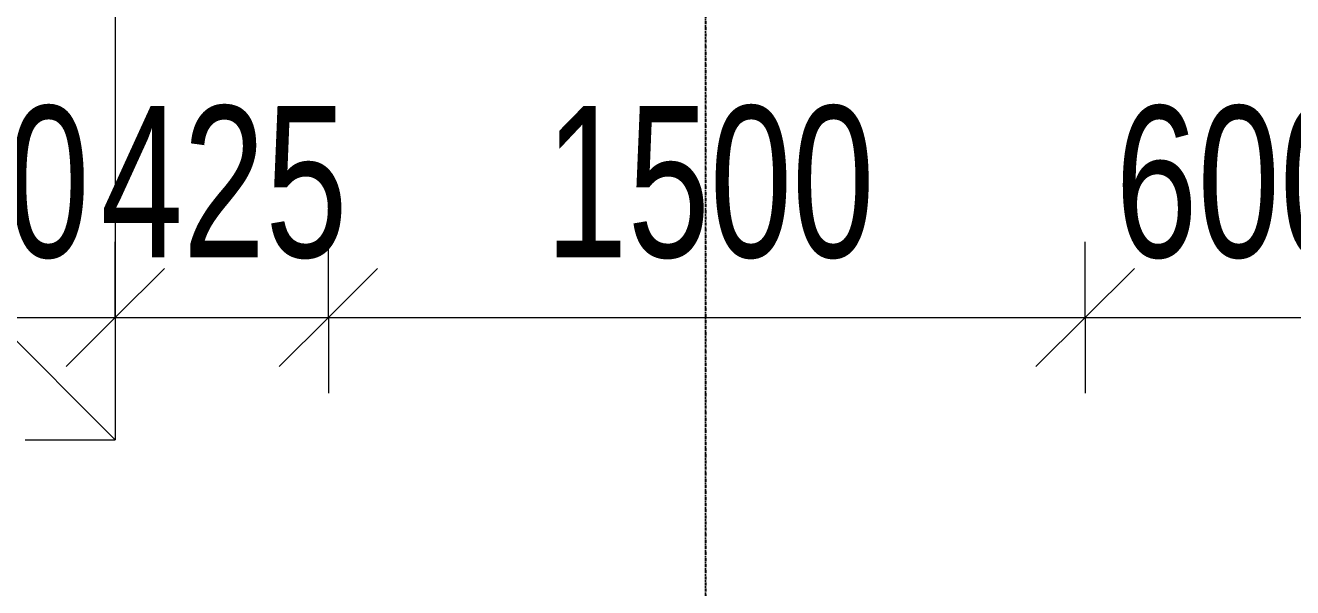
# Model space of a CAD drawing. Header units: millimetres. Extents: x 175047 to 362619, y -19363 to 158900.
# Drawn here: x 198410 to 200922, y 151197 to 152312 of the extents above; entities that cross this region are included whole.
import ezdxf

# ---------------------------------------------------------------- set-up
doc = ezdxf.new("R2010")
doc.units = ezdxf.units.MM
doc.linetypes.add('1_Čerchovaná 6_0mm', pattern=[12, 6, -3, 0, -3])
for name, color, linetype, lineweight in [('A-ANNO-DIMS', 7, 'Continuous', 9), ('A-ANNO-DIMS-150', 7, 'Continuous', 9), ('C-TOPO', 7, 'Continuous', 9)]:
    doc.layers.add(name, color=color, linetype=linetype, lineweight=lineweight)
doc.layers.add('S-GRID-1', color=9, linetype='1_Čerchovaná 6_0mm', lineweight=25, true_color=0x808080)
doc.styles.add('Arial', font='arial.ttf', dxfattribs={"width": 0.7, "height": 300})
doc.dimstyles.new('Vnitřní_-_průhledné_1', dxfattribs={"dimscale": 304.8, "dimtxt": 306.07782, "dimasz": 0.639764, "dimexe": 0.492126, "dimexo": 0.0625, "dimgap": 0.098425, "dimtad": 1, "dimdec": 0, "dimrnd": 5, "dimzin": 0, "dimdsep": 46, "dimtxsty": 'Arial', "dimblk1": 'OBLIQUE', "dimblk2": 'OBLIQUE', "dimsah": 1, "dimcen": 0.09, "dimdle": 0.492126, "dimazin": 0, "dimtfac": 1, "dimtdec": 4, "dimtix": 1, "dimtmove": 0, "dimatfit": 3, "dimfxl": 0.492126, "dimfxlon": 1, "dimtvp": 1, "dimtolj": 1, "dimtzin": 0, "dimarcsym": 2})

# ---------------------------------------------------------------- blocks, each defined once
blk = doc.blocks.new('DIMBLOCK15-VÝKOP')
at = {"layer": 'A-ANNO-DIMS-150'}
for p, q in [((197988.2, 151732.9), (197988.2, 151882.9)), ((198588.2, 151732.9), (198588.2, 151882.9)), ((197838.2, 151732.9), (198588.2, 151732.9)), ((197988.2, 151732.9), (197988.2, 151582.9)), ((198588.2, 151732.9), (198588.2, 151582.9))]:
    blk.add_line(p, q, dxfattribs=at)
at = {"layer": 'A-ANNO-DIMS-150', "lineweight": 18}
for p, q in [((197988.2, 151732.9), (198085.7, 151830.4)), ((198588.2, 151732.9), (198685.7, 151830.4)), ((197988.2, 151732.9), (197890.7, 151635.4)), ((198588.2, 151732.9), (198490.7, 151635.4))]:
    blk.add_line(p, q, dxfattribs=at)
at = {"layer": 'A-ANNO-DIMS-150', "color": 0, "insert": (198048, 152152.4), "char_height": 300, "width": 576.368, "attachment_point": 1, "line_spacing_factor": 0.941778, "style": 'Arial'}
blk.add_mtext('600', dxfattribs=at)
blk = doc.blocks.new('_Oblique')
at = {"color": 0, "linetype": 'ByBlock', "lineweight": -2}
blk.add_line((-0.5, -0.5), (0.5, 0.5), dxfattribs=at)
blk = doc.blocks.new('DIMBLOCK16-VÝKOP')
at = {"layer": 'A-ANNO-DIMS-150'}
for p, q in [((198588.2, 151732.9), (198588.2, 151882.9)), ((199010.7, 151732.9), (199010.7, 151882.9)), ((198588.2, 151732.9), (199010.7, 151732.9)), ((198588.2, 151732.9), (198588.2, 151582.9)), ((199010.7, 151732.9), (199010.7, 151582.9))]:
    blk.add_line(p, q, dxfattribs=at)
at = {"layer": 'A-ANNO-DIMS-150', "lineweight": 18}
for p, q in [((198588.2, 151732.9), (198685.7, 151830.4)), ((199010.7, 151732.9), (199108.2, 151830.4)), ((198588.2, 151732.9), (198490.7, 151635.4)), ((199010.7, 151732.9), (198913.2, 151635.4))]:
    blk.add_line(p, q, dxfattribs=at)
at = {"layer": 'A-ANNO-DIMS-150', "color": 0, "insert": (198559.3, 152152.4), "char_height": 300, "width": 576.368, "attachment_point": 1, "line_spacing_factor": 0.941778, "style": 'Arial'}
blk.add_mtext('425', dxfattribs=at)
blk = doc.blocks.new('DIMBLOCK17-VÝKOP')
at = {"layer": 'A-ANNO-DIMS-150'}
for p, q in [((199010.7, 151732.9), (199010.7, 151882.9)), ((200510.7, 151732.9), (200510.7, 151882.9)), ((199010.7, 151732.9), (200510.7, 151732.9)), ((199010.7, 151732.9), (199010.7, 151582.9)), ((200510.7, 151732.9), (200510.7, 151582.9))]:
    blk.add_line(p, q, dxfattribs=at)
at = {"layer": 'A-ANNO-DIMS-150', "lineweight": 18}
for p, q in [((199010.7, 151732.9), (199108.2, 151830.4)), ((200510.7, 151732.9), (200608.2, 151830.4)), ((199010.7, 151732.9), (198913.2, 151635.4)), ((200510.7, 151732.9), (200413.2, 151635.4))]:
    blk.add_line(p, q, dxfattribs=at)
at = {"layer": 'A-ANNO-DIMS-150', "color": 0, "insert": (199440.5, 152152.4), "char_height": 300, "width": 768.491, "attachment_point": 1, "line_spacing_factor": 0.941778, "style": 'Arial'}
blk.add_mtext('1500', dxfattribs=at)
blk = doc.blocks.new('DIMBLOCK18-VÝKOP')
at = {"layer": 'A-ANNO-DIMS-150'}
for p, q in [((200510.7, 151732.9), (200510.7, 151882.9)), ((201110.5, 151732.9), (201110.5, 151882.9)), ((200510.7, 151732.9), (201110.5, 151732.9)), ((200510.7, 151732.9), (200510.7, 151582.9)), ((201110.5, 151732.9), (201110.5, 151582.9))]:
    blk.add_line(p, q, dxfattribs=at)
at = {"layer": 'A-ANNO-DIMS-150', "lineweight": 18}
for p, q in [((200510.7, 151732.9), (200608.2, 151830.4)), ((201110.5, 151732.9), (201208, 151830.4)), ((200510.7, 151732.9), (200413.2, 151635.4)), ((201110.5, 151732.9), (201013, 151635.4))]:
    blk.add_line(p, q, dxfattribs=at)
at = {"layer": 'A-ANNO-DIMS-150', "color": 0, "insert": (200570.4, 152152.4), "char_height": 300, "width": 576.368, "attachment_point": 1, "line_spacing_factor": 0.941778, "style": 'Arial'}
blk.add_mtext('600', dxfattribs=at)

msp = doc.modelspace()

# ---------------------------------------------------------------- linework, layer by layer
at = {"layer": 'C-TOPO'}
for p, q in [((198588.2, 154411.8), (198588.2, 151490.4)), ((198588.2, 151490.4), (197988.2, 152090.4)), ((198410, 151490.4), (198588.2, 151490.4))]:
    msp.add_line(p, q, dxfattribs=at)
at = {"layer": 'S-GRID-1'}
msp.add_line((199758.2, 156616.1), (199758.2, 122358.6), dxfattribs=at)

# ---------------------------------------------------------------- dimensions: what is measured, and where the dimension line sits
at = {"layer": 'A-ANNO-DIMS'}
for base, p1, p2, override, picture, middle in [((198588.2, 151732.9), (197988.2, 151882.9), (198588.2, 151882.9), {"dimpost": '<>', "dimfxl": 600}, 'DIMBLOCK15-VÝKOP', (198288.2, 151916.1)), ((199010.689636, 151732.8838101), (198588.189636, 151882.8838101), (199010.689636, 151882.8838101), {"dimpost": '<>', "dimfxl": 422.5}, 'DIMBLOCK16-VÝKOP', (198799.439636, 151916.0557074)), ((201110.5, 151732.9), (200510.7, 151882.9), (201110.5, 151882.9), {"dimpost": '<>', "dimfxl": 599.809093}, 'DIMBLOCK18-VÝKOP', (200810.6, 151916.1))]:
    dim = msp.add_linear_dim(base=base, p1=p1, p2=p2, dimstyle='Vnitřní_-_průhledné_1', override=override, dxfattribs=at)
    dim.commit()
    dim.dimension.update_dxf_attribs({"geometry": picture, "text_midpoint": middle})
dim = msp.add_linear_dim(base=(200510.7, 151732.9), p1=(199010.7, 151882.9), p2=(200510.7, 151882.9), angle=0, dimstyle='Vnitřní_-_průhledné_1', override={"dimpost": '<>', "dimfxl": 1500}, dxfattribs=at)
dim.commit()
dim.dimension.update_dxf_attribs({"geometry": 'DIMBLOCK17-VÝKOP', "text_midpoint": (199760.7, 151916.1)})

doc.saveas('drawing.dxf')
